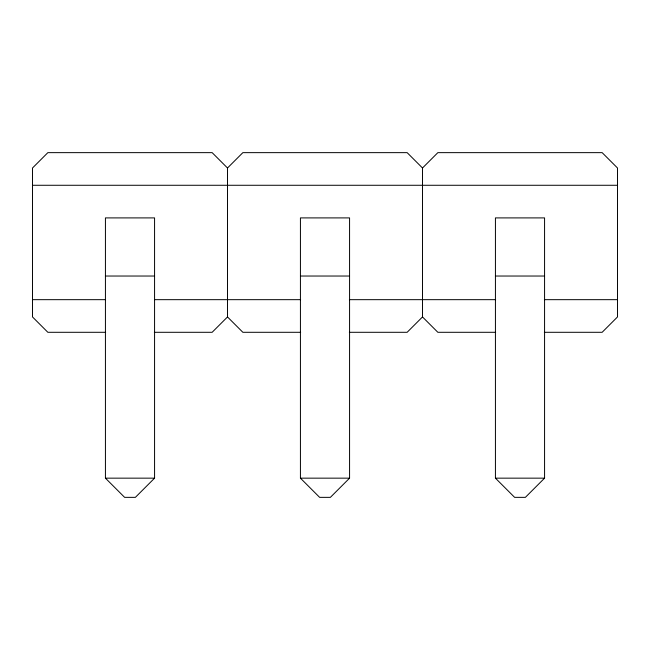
<?xml version="1.0" encoding="UTF-8"?>
<svg xmlns="http://www.w3.org/2000/svg" width="650" height="650" viewBox="0 0 650 650"><rect width="100%" height="100%" fill="white"/><g stroke="black" fill="none" stroke-linecap="round" stroke-linejoin="round"><path stroke-width="0.97" d="M300.658 332.296L242.856 332.296L227.5 316.94L227.5 168.001L242.856 152.644L407.144 152.644L422.5 168.001L422.5 316.94L407.144 332.296L349.342 332.296M227.5 316.94L212.144 332.296L154.343 332.296M422.5 168.001L437.856 152.644L602.144 152.644L617.5 168.001L617.5 316.94L602.144 332.296L544.342 332.296M154.57 478.156L135.371 497.356L124.629 497.356L105.43 478.156L105.43 217.904L154.57 217.904L154.57 478.156L105.43 478.156M349.57 478.156L330.371 497.356L319.629 497.356L300.43 478.156L300.43 217.904L349.57 217.904L349.57 478.156L300.43 478.156M544.57 478.156L525.371 497.356L514.629 497.356L495.43 478.156L495.43 217.904L544.57 217.904L544.57 478.156L495.43 478.156M32.5 185.274L617.5 185.274M105.43 276.031L154.57 276.031M300.43 276.031L349.57 276.031M495.43 276.031L544.57 276.031M32.5 299.666L105.243 299.666M154.757 299.666L300.625 299.666M349.375 299.666L495.625 299.666M544.375 299.666L617.5 299.666M105.657 332.296L47.856 332.296L32.5 316.94L32.5 168.001L47.856 152.644L212.144 152.644L227.5 168.001M495.657 332.296L437.856 332.296L422.5 316.94"/></g></svg>
